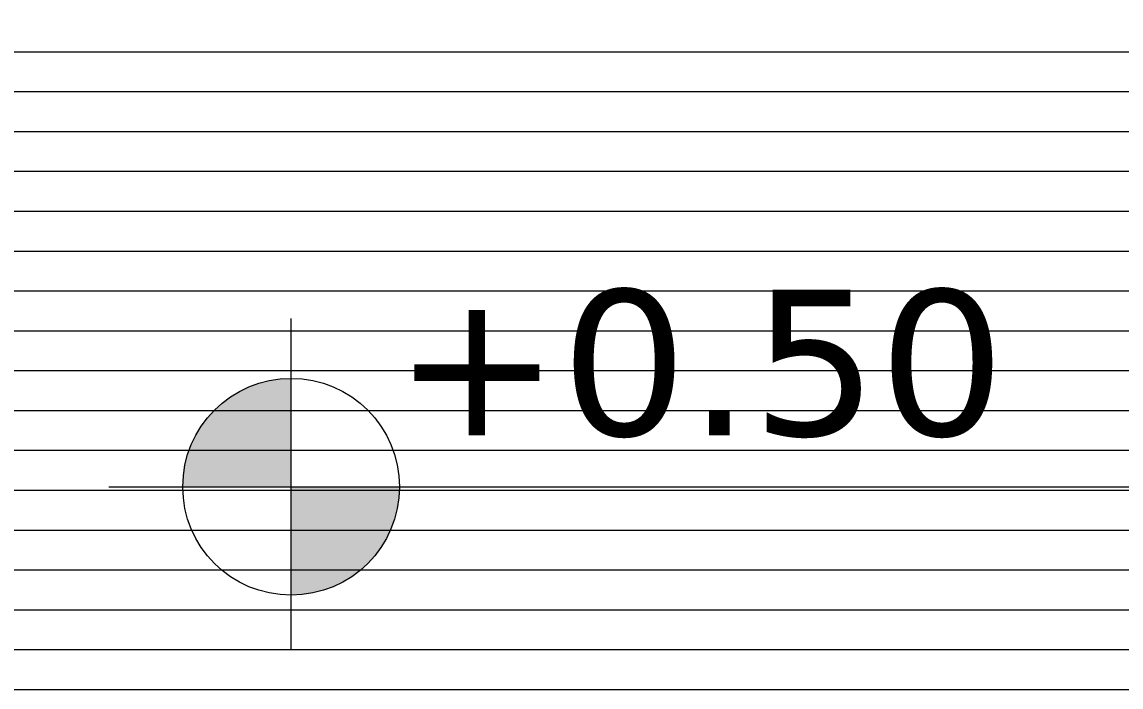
# Model space of a CAD drawing. Header units: inches. Extents: x 70 to 1974, y -315 to 363.
# Drawn here: x 901.145 to 903.559, y 211.913 to 213.373 of the extents above; entities that cross this region are included whole.
import ezdxf

# ---------------------------------------------------------------- set-up
doc = ezdxf.new("R2010")
doc.units = ezdxf.units.IN
doc.header["$MEASUREMENT"] = 0
doc.layers.add('moble', color=7, linetype='Continuous', lineweight=5, true_color=0x32414e)
doc.layers.add('TEXT', color=252, linetype='Continuous')
doc.layers.add('wall 2', color=156, linetype='Continuous', lineweight=18)
doc.styles.add('STYLE7', font='verdana.ttf')

# ---------------------------------------------------------------- blocks, each defined once
blk = doc.blocks.new('cod')
at = {"layer": 'wall 2'}
h = blk.add_hatch(color=256, dxfattribs=at)
h.dxf.hatch_style = 1
h.paths.add_polyline_path([(120.6124, 30.9879, 0.414214), (120.4424, 30.8179), (120.6124, 30.8179)])
h.paths.add_polyline_path([(120.6124, 30.6478, 0.414214), (120.7824, 30.8179), (120.6124, 30.8179)])
for p, q in [((120.6124, 30.5617), (120.6124, 31.0815)), ((120.3262, 30.8179), (122.0904, 30.8179))]:
    blk.add_line(p, q, dxfattribs=at)
blk.add_circle((120.6124, 30.8179), 0.17, dxfattribs=at)

msp = doc.modelspace()

# ---------------------------------------------------------------- hatches: boundary and pattern name
at = {"layer": 'moble', "true_color": 0x636466}
h = msp.add_hatch(dxfattribs=at)
h.set_pattern_fill('ANSI31', color=251, scale=0.7, angle=315)
h.set_pattern_definition([(0, (612.2862, 179.794975), (2e-17, 0.0875), [])])
h.paths.add_polyline_path([(907.8718, 215.13761), (901.81521, 215.13761), (901.81521, 214.93318), (901.05713, 214.95008), (900.88638, 208.87001), (909.05486, 208.86724), (909.05336, 210.41905), (907.86488, 210.41905)])
h.paths.add_polyline_path([(902.29101, 214.29713), (905.24839, 214.29713), (905.24839, 213.39126), (902.29101, 213.39126)], flags=16)
h.paths.add_polyline_path([(901.74345, 211.87639), (904.71497, 211.87639), (904.71497, 210.99228), (902.81826, 210.99228), (902.81826, 209.85558), (901.30089, 209.85558), (901.30089, 210.99228), (901.74345, 210.99228)], flags=16)
h.paths.add_polyline_path([(903.67947, 213.35187), (906.69599, 213.35187), (906.69599, 212.42631), (903.67947, 212.42631)], flags=16)
h.paths.add_polyline_path([(903.85629, 210.36605), (907.2807, 210.36605), (907.2807, 209.31352), (903.85629, 209.31352)], flags=16)
h.paths.add_polyline_path([(906.0433, 214.53542), (907.05488, 214.53542), (907.05488, 213.49344), (906.0433, 213.49344)], flags=16)
h.paths.add_polyline_path([(906.0433, 211.9496), (907.33939, 211.9496), (907.33939, 210.74974), (906.0433, 210.74974)], flags=16)

# ---------------------------------------------------------------- block references
at = {"layer": 'wall 2', "xscale": 1.400000000000091, "yscale": 1.400000000000091, "zscale": 1.400000000000091}
msp.add_blockref('cod', (732.87845, 169.20742), dxfattribs=at)

# ---------------------------------------------------------------- texts
at = {"layer": 'TEXT', "linetype": 'Continuous', "ltscale": 0.03, "insert": (901.96002, 212.78524), "char_height": 0.32, "attachment_point": 1, "style": 'STYLE7'}
msp.add_mtext_dynamic_manual_height_columns('+0.50', width=1.3677672, gutter_width=2.5, heights=[0], dxfattribs=at)

doc.saveas('drawing.dxf')
